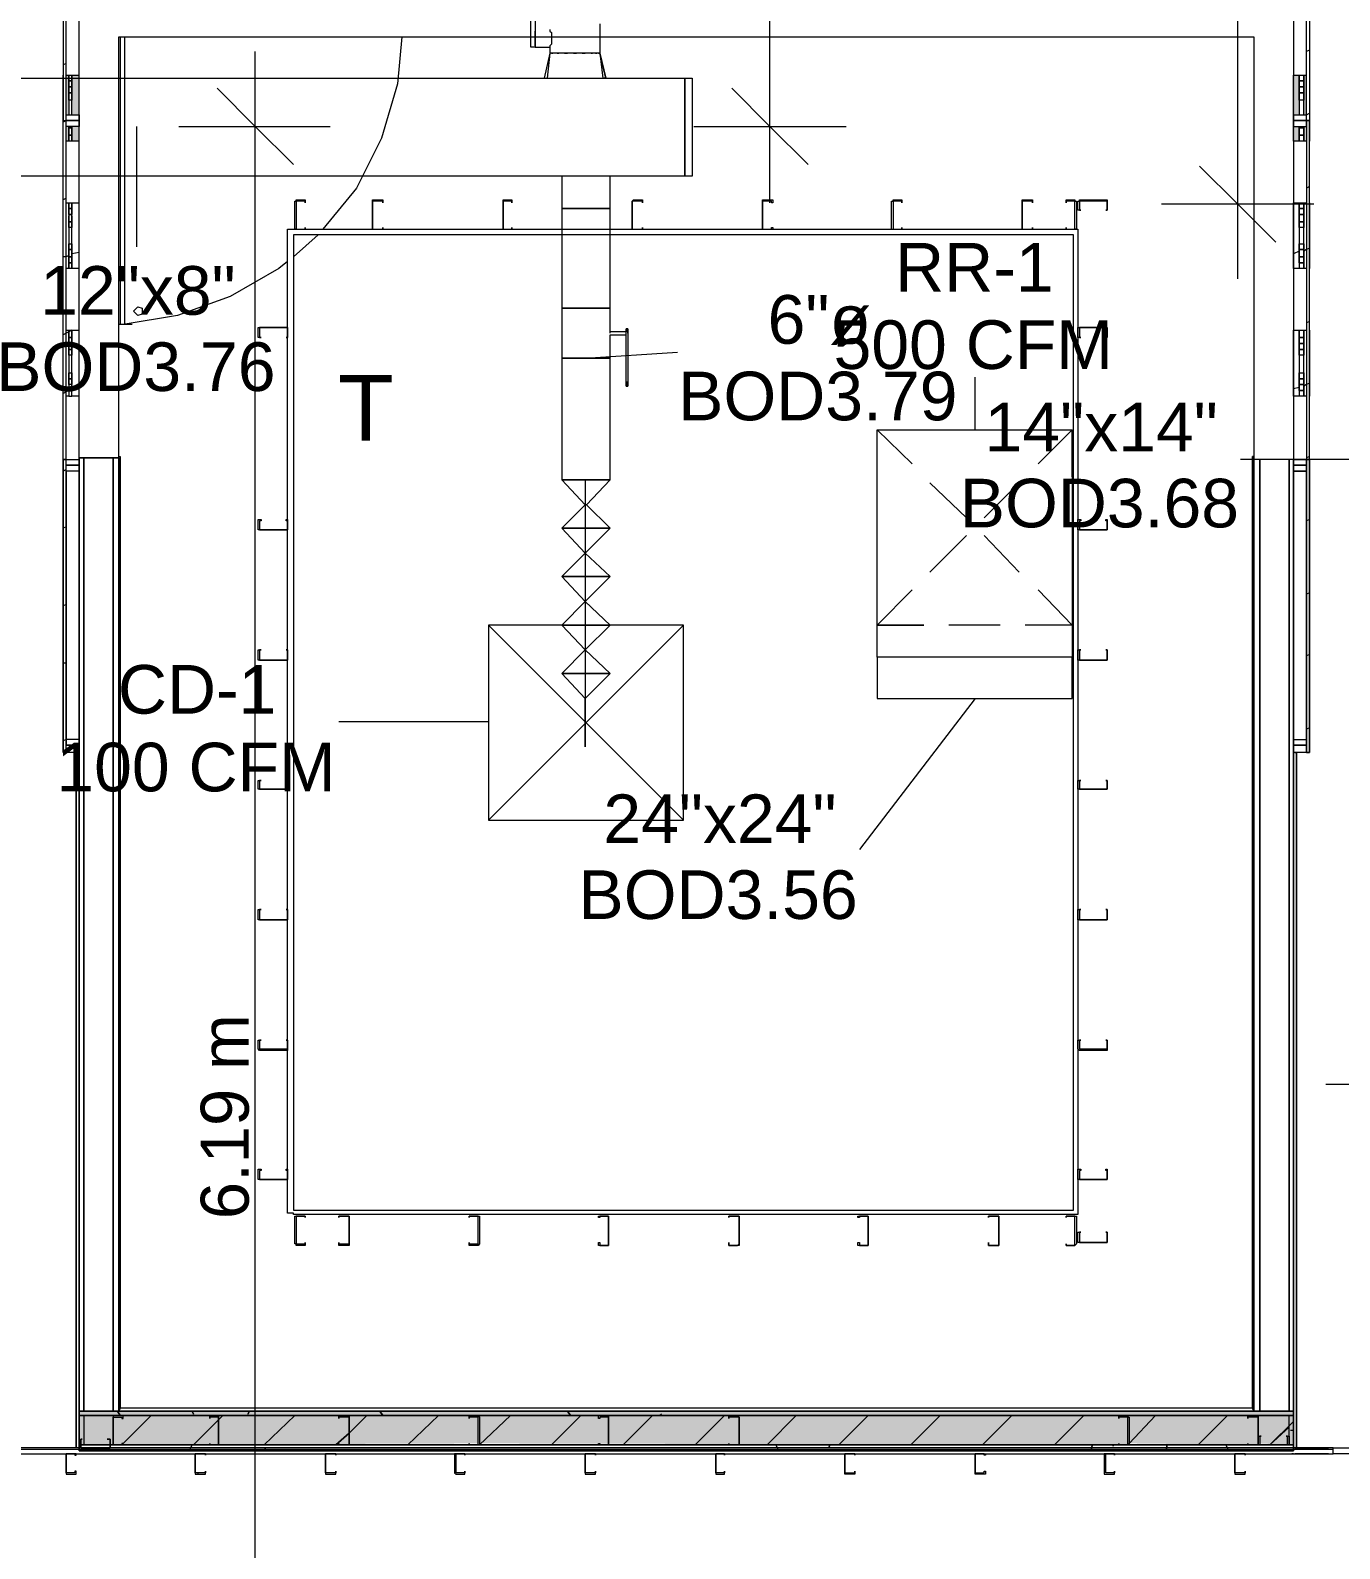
# Model space of a CAD drawing. Header units: metres. Extents: x -2 to 237, y -8 to 52.
# Drawn here: x 48.407 to 52.498, y 34.098 to 38.841 of the extents above; entities that cross this region are included whole.
import ezdxf

# ---------------------------------------------------------------- set-up
doc = ezdxf.new("R2010")
doc.units = ezdxf.units.M
doc.layers.add('HVAC - Ductos', color=5, linetype='Continuous', lineweight=0)
doc.layers.add('PDF2_Text', color=7, linetype='Continuous', lineweight=0)
doc.layers.add('PDF2_Geometry', color=7, linetype='Continuous', lineweight=0, true_color=0xaaaaaa)
doc.layers.add('PDF2_Solid Fills', color=7, linetype='Continuous', lineweight=0, true_color=0xffffff)
doc.styles.add('PDF Helvetica', font='')
doc.styles.get('PDF Helvetica').set_extended_font_data('Helvetica')

msp = doc.modelspace()

# ---------------------------------------------------------------- hatches: boundary and pattern name
at = {"layer": 'PDF2_Solid Fills', "lineweight": 0, "transparency": 33554559}
h = msp.add_hatch(color=256, dxfattribs=at)
h.paths.add_polyline_path([(48.5282, 38.5778), (48.5282, 38.7015), (48.5191, 38.7015), (48.5191, 38.5778)])
h.paths.add_polyline_path([(48.5282, 38.5412), (48.5191, 38.5412), (48.5191, 38.4954), (48.5282, 38.4954)])
h = msp.add_hatch(color=256, dxfattribs=at)
h.paths.add_polyline_path([(48.5374, 38.5778), (48.5603, 38.5778), (48.5603, 38.7015), (48.5374, 38.7015)])
h.paths.add_polyline_path([(48.5374, 38.4954), (48.5603, 38.4954), (48.5603, 38.5412), (48.5374, 38.5412)])
h = msp.add_hatch(color=256, dxfattribs=at)
h.paths.add_polyline_path([(52.3585, 38.5778), (52.3723, 38.5778), (52.3723, 38.7015), (52.3585, 38.7015)])
h.paths.add_polyline_path([(52.3585, 38.4954), (52.3723, 38.4954), (52.3723, 38.5412), (52.3585, 38.5412)])
h = msp.add_hatch(color=256, dxfattribs=at)
h.paths.add_polyline_path([(52.386, 38.5778), (52.3951, 38.5778), (52.3951, 38.7015), (52.386, 38.7015)])
h.paths.add_polyline_path([(52.386, 38.4954), (52.3951, 38.4954), (52.3951, 38.5412), (52.386, 38.5412)])
for points in [[(48.5741, 34.4222), (48.5741, 34.5139), (52.3402, 34.5139), (52.3402, 34.4222), (52.3539, 34.4222), (52.3539, 34.5276), (48.5603, 34.5276), (48.5603, 34.4222)], [(51.8408, 34.4268), (52.2415, 34.4222), (52.244, 34.4222), (52.244, 34.4268), (52.2486, 34.4268), (52.3351, 34.4222), (52.3356, 34.4222), (52.3356, 34.4268), (52.3402, 34.4268), (52.3539, 34.4222), (52.3539, 34.4222), (52.3539, 34.5139), (48.5603, 34.5139), (48.5603, 34.4222), (48.568, 34.4222), (49.8065, 34.4268), (49.8111, 34.4268), (51.8237, 34.4222), (51.8362, 34.4222), (51.8362, 34.4268)], [(51.8362, 34.4222), (51.8362, 34.4268), (51.8408, 34.4268), (52.2415, 34.4222), (52.244, 34.4222), (52.244, 34.4268), (52.2486, 34.4268), (52.3351, 34.4222), (52.3356, 34.4222), (52.3356, 34.4268), (52.3402, 34.5139), (48.5741, 34.5139), (48.5741, 34.4222), (48.5817, 34.4222), (49.8065, 34.4268), (49.8111, 34.4268), (51.8237, 34.4222)]]:
    msp.add_hatch(color=256, dxfattribs=at).paths.add_polyline_path(points)

# ---------------------------------------------------------------- linework, layer by layer
at = {"layer": 'HVAC - Ductos', "lineweight": 0}
for points in [[(50.7183, 38.3029), (50.7183, 41.7896)], [(52.1798, 38.0646), (52.1798, 41.7896)], [(50.1868, 38.8619), (50.1868, 38.7703), (50.1822, 38.7703), (50.1776, 38.7703), (50.1731, 38.7703), (50.1639, 38.7703), (50.1456, 38.7703), (50.1272, 38.7703), (50.1089, 38.7703), (50.0906, 38.7703), (50.0722, 38.7703), (50.0539, 38.7703), (50.0448, 38.7703), (50.0402, 38.7703), (50.0356, 38.7703), (50.031, 38.7703), (50.0127, 38.6924), (50.0173, 38.6924)], [(49.9852, 38.7931), (49.9852, 38.7977), (49.9852, 38.8023), (49.9852, 38.8115), (49.9852, 38.8161), (49.9852, 38.8206), (49.9852, 38.8298), (49.9852, 38.8344), (49.9852, 38.839)], [(50.031, 38.8435), (50.031, 38.839), (50.0356, 38.8344), (50.0356, 38.8298), (50.0356, 38.8206), (50.0356, 38.8115), (50.0356, 38.8023), (50.0356, 38.7977), (50.031, 38.7931), (50.031, 38.7886)], [(49.1101, 32.1131), (49.1101, 38.7749)], [(49.9852, 38.7886), (50.031, 38.7886), (50.031, 38.7703), (50.0218, 38.6924)], [(50.031, 38.7703), (50.0127, 38.6924), (50.0173, 38.6924), (50.0264, 38.6924), (50.0356, 38.6924), (50.0539, 38.6924), (50.0585, 38.6924)], [(50.0356, 38.7703), (50.0402, 38.7703)], [(50.0539, 38.7703), (50.0585, 38.7703)], [(50.0814, 38.7703), (50.0768, 38.7703), (50.0814, 38.7703), (50.086, 38.7703)], [(50.1043, 38.7703), (50.1089, 38.7703), (50.1135, 38.7703)], [(50.1318, 38.7703), (50.1364, 38.7703), (50.141, 38.7703), (50.1364, 38.7703)], [(50.1593, 38.7703), (50.1639, 38.7703)], [(50.1731, 38.7703), (50.1776, 38.7703)], [(50.1822, 38.7703), (50.1868, 38.7703), (50.1959, 38.6924)], [(50.2051, 38.6924), (50.1868, 38.7703), (50.2051, 38.6924)], [(48.991, 38.6603), (49.1101, 38.5412), (49.2292, 38.422)], [(50.0631, 38.6924), (50.0676, 38.6924), (50.0768, 38.6924), (50.086, 38.6924)], [(50.0906, 38.6924), (50.0906, 38.6924)], [(50.0952, 38.6924), (50.1181, 38.6924), (50.1227, 38.6924)], [(50.1272, 38.6924), (50.141, 38.6924), (50.1501, 38.6924), (50.1547, 38.6924), (50.1639, 38.6924), (50.1776, 38.6924)], [(50.1272, 38.6924), (50.1272, 38.6924)], [(50.1822, 38.6924), (50.1914, 38.6924), (50.1959, 38.6924), (50.2005, 38.6924), (50.2051, 38.6924), (50.2005, 38.6924), (50.2051, 38.6924), (50.2005, 38.6924)], [(50.5992, 38.6603), (50.7183, 38.5412), (50.8374, 38.422)], [(48.739, 38.5412), (48.739, 38.1654)], [(48.8718, 38.5412), (49.1101, 38.5412), (49.3438, 38.5412)], [(50.48, 38.5412), (50.7183, 38.5412), (50.9565, 38.5412)], [(52.0607, 38.4175), (52.1798, 38.2983), (52.299, 38.1792)], [(52.4181, 38.2983), (52.1798, 38.2983), (51.9416, 38.2983)], [(50.2693, 37.8951), (50.2693, 37.8997), (50.2189, 37.8997), (50.2189, 37.973), (50.2143, 37.973), (50.2097, 37.973), (50.1959, 37.973), (50.1822, 37.973), (50.1639, 37.973), (50.141, 37.973), (50.1227, 37.973), (50.1043, 37.973), (50.0906, 37.973), (50.0768, 37.973), (50.0676, 37.973), (50.0676, 37.8173), (50.0768, 37.8173), (50.0906, 37.8173), (50.1043, 37.8173), (50.1227, 37.8173), (50.141, 37.8173), (50.1639, 37.8173), (50.1822, 37.8173), (50.1959, 37.8173), (50.2097, 37.8173), (50.2143, 37.8173), (50.2189, 37.8173), (50.2189, 37.8905), (50.2693, 37.8905)], [(50.2189, 37.8997), (50.2189, 37.8997)], [(50.2189, 37.8951), (50.2189, 37.8997)], [(50.2693, 37.9089), (50.2693, 37.9089)], [(50.2739, 37.9089), (50.2693, 37.9089)], [(50.2693, 37.7439), (50.2693, 37.7393), (50.2693, 37.7348), (50.2693, 37.7302), (50.2693, 37.7348), (50.2693, 37.7393), (50.2693, 37.7439), (50.2693, 37.8951), (50.2693, 37.8997), (50.2693, 37.9043), (50.2693, 37.9089), (50.2693, 37.9043), (50.2693, 37.8997)], [(50.2739, 37.9089), (50.2739, 37.9089)], [(50.2739, 37.8951), (50.2739, 37.8997), (50.2739, 37.9043), (50.2739, 37.9089), (50.2739, 37.9043), (50.2739, 37.8997), (50.2739, 37.8951), (50.2739, 37.7439), (50.2739, 37.7393), (50.2739, 37.7348), (50.2739, 37.7302), (50.2739, 37.7348), (50.2739, 37.7393), (50.2739, 37.7439)], [(50.2189, 37.8905), (50.2189, 37.8905)], [(50.2189, 37.8905), (50.2189, 37.8905)], [(50.2189, 37.8905), (50.2189, 37.8905)], [(50.2189, 37.8905), (50.2189, 37.8905)], [(50.1456, 37.3591), (50.2189, 37.2858), (50.0676, 37.2858), (50.141, 37.3591), (50.0676, 37.437), (50.2189, 37.437), (50.2189, 37.8173), (50.2143, 37.8173), (50.2097, 37.8173), (50.1959, 37.8173), (50.1822, 37.8173), (50.1639, 37.8173), (50.141, 37.8173), (50.1227, 37.8173), (50.1043, 37.8173), (50.0906, 37.8173), (50.0768, 37.8173), (50.0676, 37.8173), (50.0676, 37.437), (50.2189, 37.437), (50.1456, 37.3591), (50.141, 37.3591)], [(50.141, 37.8173), (50.4296, 37.8356)], [(51.3597, 37.5928), (51.3597, 37.7577)], [(50.2693, 37.7302), (50.2693, 37.7302)], [(50.2693, 37.7302), (50.2739, 37.7302)], [(50.2739, 37.7302), (50.2739, 37.7302)], [(51.1627, 37.4874), (51.0528, 37.5928)], [(51.0528, 36.9834), (51.0528, 37.5928), (51.6621, 37.5928), (51.6621, 36.8826), (51.0528, 36.8826), (51.0528, 36.7543), (51.6621, 36.7543), (51.6621, 36.8826), (51.0528, 36.8826), (51.0528, 37.5928), (51.6621, 37.5928), (51.6621, 36.9834)], [(52.693, 37.5011), (52.189, 37.5011)], [(50.0676, 37.437), (50.0676, 37.437)], [(50.141, 37.437), (50.141, 37.327), (50.141, 37.2125), (50.141, 37.0979), (50.141, 36.988), (50.141, 36.8872), (50.141, 36.8047), (50.141, 36.736), (50.141, 36.6947), (50.141, 36.681)], [(50.2189, 37.437), (50.2189, 37.437)], [(51.3322, 37.3179), (51.2177, 37.4278)], [(51.4972, 37.1483), (51.3872, 37.2629)], [(51.5567, 37.0933), (51.6621, 36.9834), (51.5155, 36.9834)], [(50.448, 36.374), (49.8386, 36.9834)], [(49.8386, 36.374), (50.448, 36.9834)], [(51.1994, 36.9834), (51.0528, 36.9834)], [(51.4376, 36.9834), (51.2772, 36.9834)], [(50.141, 36.7543), (50.141, 36.7543)], [(51.3597, 36.7543), (50.9978, 36.2824)], [(49.8386, 36.681), (49.3712, 36.681)], [(52.4547, 35.5493), (55.8635, 35.5493)]]:
    msp.add_lwpolyline(points, dxfattribs=at)
for points in [[(49.9714, 38.9673), (49.9852, 38.9673), (49.9852, 38.7886), (49.9714, 38.7886)], [(50.4525, 38.3854), (48.0151, 38.3854), (48.0151, 38.6924), (50.4525, 38.6924)], [(50.4525, 38.3854), (50.4525, 38.6924), (50.4754, 38.6924), (50.4754, 38.3854)], [(50.0676, 38.2846), (50.0768, 38.2846), (50.0906, 38.2846), (50.1043, 38.2846), (50.1227, 38.2846), (50.141, 38.2846), (50.1639, 38.2846), (50.1822, 38.2846), (50.1959, 38.2846), (50.2097, 38.2846), (50.2143, 38.2846), (50.2189, 38.2846), (50.2189, 38.3854), (50.2143, 38.3854), (50.2097, 38.3854), (50.1959, 38.3854), (50.1822, 38.3854), (50.1639, 38.3854), (50.141, 38.3854), (50.1227, 38.3854), (50.1043, 38.3854), (50.0906, 38.3854), (50.0768, 38.3854), (50.0676, 38.3854)], [(50.2189, 38.2846), (50.2143, 38.2846), (50.2097, 38.2846), (50.1959, 38.2846), (50.1822, 38.2846), (50.1639, 38.2846), (50.141, 38.2846), (50.1227, 38.2846), (50.1043, 38.2846), (50.0906, 38.2846), (50.0768, 38.2846), (50.0676, 38.2846), (50.0676, 37.973), (50.0768, 37.973), (50.0906, 37.973), (50.1043, 37.973), (50.1227, 37.973), (50.141, 37.973), (50.1639, 37.973), (50.1822, 37.973), (50.1959, 37.973), (50.2097, 37.973), (50.2143, 37.973), (50.2189, 37.973)], [(50.2189, 37.437), (50.2143, 37.437), (50.1959, 37.437), (50.1731, 37.437), (50.141, 37.437), (50.1135, 37.437), (50.0906, 37.437), (50.0722, 37.437), (50.0676, 37.437), (50.0722, 37.437), (50.0906, 37.437), (50.1135, 37.437), (50.141, 37.437), (50.1731, 37.437), (50.1959, 37.437), (50.2143, 37.437)], [(50.0676, 37.437), (50.0722, 37.437), (50.0906, 37.437), (50.1135, 37.437), (50.141, 37.437), (50.1731, 37.437), (50.1959, 37.437), (50.2143, 37.437), (50.2189, 37.437), (50.2143, 37.437), (50.1959, 37.437), (50.1731, 37.437), (50.141, 37.437), (50.1135, 37.437), (50.0906, 37.437), (50.0722, 37.437)], [(50.2189, 37.437), (50.2143, 37.437), (50.2097, 37.437), (50.1959, 37.437), (50.1822, 37.437), (50.1639, 37.437), (50.141, 37.437), (50.1227, 37.437), (50.1043, 37.437), (50.0906, 37.437), (50.0768, 37.437), (50.0676, 37.437), (50.0768, 37.437), (50.0906, 37.437), (50.1043, 37.437), (50.1227, 37.437), (50.141, 37.437), (50.1639, 37.437), (50.1822, 37.437), (50.1959, 37.437), (50.2097, 37.437), (50.2143, 37.437)], [(50.0676, 37.2858), (50.2189, 37.2858), (50.141, 37.2079), (50.2189, 37.1346), (50.0676, 37.1346), (50.141, 37.2079)], [(50.0676, 37.1346), (50.2189, 37.1346), (50.141, 37.0567), (50.2189, 36.9834), (50.0676, 36.9834), (50.141, 37.0567)], [(50.448, 36.9834), (49.8386, 36.9834), (49.8386, 36.374), (50.448, 36.374)], [(50.0676, 36.9834), (50.2189, 36.9834), (50.141, 36.9055), (50.2189, 36.8322), (50.0676, 36.8322), (50.141, 36.9055)], [(50.0676, 36.8322), (50.2189, 36.8322), (50.141, 36.7543), (50.141, 36.6031), (50.141, 36.7543)]]:
    msp.add_lwpolyline(points, close=True, dxfattribs=at)
at = {"layer": 'PDF2_Geometry', "lineweight": 0}
for points in [[(52.3539, 42.7884), (52.3539, 37.5011), (52.3402, 37.5011), (52.3402, 34.5276), (52.3402, 37.5011), (52.2486, 37.5011), (52.2486, 34.5276), (52.2486, 37.5011), (52.2302, 37.5011), (52.2302, 34.5276), (52.2256, 34.5368), (48.6885, 34.5368), (48.6885, 37.5011), (48.684, 37.5011), (48.684, 34.5276), (48.684, 37.5057), (48.5603, 37.5057), (48.5603, 42.7884)], [(48.5191, 36.5848), (48.5099, 36.5848), (48.5099, 37.5011), (48.5099, 38.5595), (48.5191, 38.5595), (48.5191, 39.6179), (48.5099, 39.6179), (48.5099, 38.5595), (48.5191, 38.5595)], [(52.3952, 38.5595), (52.3952, 39.6179), (52.4043, 39.6179)], [(52.4043, 39.6179), (52.4043, 38.5595)], [(52.3539, 34.4131), (52.3539, 37.5011), (52.3539, 34.5276), (52.3539, 37.5011), (52.3539, 34.5276), (52.2302, 34.5276), (52.2256, 34.5368), (48.6885, 34.5368), (48.684, 34.5276), (48.684, 37.5011), (48.6885, 37.5011), (48.6885, 34.5368), (48.684, 34.5276), (48.5603, 34.5276), (48.5603, 37.5057), (48.684, 37.5057), (48.684, 38.8206), (52.2302, 38.8206), (52.2302, 37.5011), (52.2302, 34.5276), (52.2302, 37.5011), (52.2302, 34.5276)], [(48.6885, 38.8206), (48.6885, 37.9226)], [(48.7023, 37.9226), (48.7023, 38.8206)], [(49.5683, 38.8206), (49.5545, 38.674), (49.5041, 38.5046), (49.4262, 38.3487), (49.3208, 38.2205)], [(52.4043, 38.7795), (52.3952, 38.7749)], [(48.5191, 38.7382), (48.5099, 38.7336)], [(48.5099, 38.4954), (48.5099, 38.7015)], [(48.5191, 38.7015), (48.5282, 38.7015), (48.5282, 38.5778)], [(48.5374, 38.5778), (48.5374, 38.7015), (48.5603, 38.7015)], [(52.3539, 38.5412), (52.3539, 38.5595), (52.3539, 38.5778), (52.3539, 38.7015), (52.3723, 38.7015), (52.3723, 38.5778)], [(52.386, 38.5778), (52.386, 38.7015), (52.3952, 38.7015)], [(52.4043, 38.7015), (52.4043, 38.4954)], [(52.3952, 38.4954), (52.386, 38.4954), (52.386, 38.5412), (52.386, 38.5366), (52.3723, 38.5366), (52.3723, 38.5412), (52.3723, 38.4954), (52.3539, 38.4954), (52.3539, 38.5412), (52.3952, 38.5412), (52.3952, 38.5595), (52.3952, 38.5778), (52.4043, 38.5824)], [(52.3539, 38.5778), (52.3952, 38.5778)], [(48.5099, 37.5011), (48.5191, 37.5011), (48.5191, 38.5595), (48.5603, 38.5595), (48.5603, 38.5412), (48.5191, 38.5412), (48.5191, 38.5595), (48.5099, 38.5549)], [(48.5603, 38.4954), (48.5374, 38.4954), (48.5374, 38.5412), (48.5374, 38.5366), (48.5282, 38.5366), (48.5282, 38.5412), (48.5282, 38.4954), (48.5191, 38.4954)], [(52.3952, 36.5848), (52.4043, 36.5848), (52.4043, 37.5011), (52.4043, 36.5848), (52.3952, 36.5848), (52.3952, 37.5011), (52.4043, 37.5011), (52.4043, 38.5595), (52.3952, 38.5595), (52.3952, 37.5011), (52.4043, 37.5011)], [(52.3952, 38.5595), (52.4043, 38.5595)], [(52.4043, 38.3533), (52.3952, 38.3487)], [(48.5191, 38.3167), (48.5099, 38.3121)], [(48.5099, 38.0968), (48.5099, 38.3029)], [(48.5191, 38.3029), (48.5282, 38.3029), (48.5282, 38.0968), (48.5191, 38.0968)], [(48.5603, 38.0968), (48.5374, 38.0968), (48.5374, 38.3029), (48.5603, 38.3029)], [(49.2383, 38.3075), (49.2383, 38.3075)], [(49.2659, 38.3029), (49.2659, 38.3029)], [(49.4766, 38.3075), (49.4766, 38.3075)], [(49.5087, 38.3029), (49.5087, 38.3029)], [(49.8844, 38.3075), (49.8844, 38.3075)], [(49.9119, 38.3029), (49.9119, 38.3029)], [(50.2876, 38.2205), (50.2876, 38.3075), (50.2922, 38.3121), (50.3197, 38.3121), (50.3197, 38.3029), (50.3197, 38.3075), (50.2922, 38.3075), (50.2876, 38.3075), (50.2876, 38.2205), (50.2922, 38.2205)], [(50.3197, 38.3029), (50.3197, 38.3029)], [(50.6954, 38.3075), (50.6954, 38.3075)], [(51.0986, 38.2205), (51.0986, 38.3075), (51.1032, 38.3075), (51.1032, 38.3121), (51.1306, 38.3121), (51.1306, 38.3029), (51.1306, 38.3075), (51.1032, 38.3075), (51.1032, 38.2205)], [(51.1032, 38.3075), (51.1032, 38.3075)], [(51.1306, 38.3029), (51.1306, 38.3029)], [(51.5063, 38.3075), (51.5063, 38.3075)], [(51.5384, 38.3029), (51.5384, 38.3029)], [(51.6438, 38.3029), (51.6438, 38.3029)], [(51.6712, 38.3075), (51.6712, 38.3075)], [(51.685, 38.3075), (51.685, 38.3075)], [(51.6896, 38.28), (51.6896, 38.28)], [(51.7675, 38.28), (51.7675, 38.28)], [(51.7721, 38.3075), (51.7721, 38.3075)], [(52.3952, 38.0968), (52.386, 38.0968), (52.386, 38.3029), (52.3952, 38.3029)], [(52.4043, 38.3029), (52.4043, 38.0968)], [(48.5282, 38.2663), (48.5374, 38.2663)], [(48.5374, 38.2617), (48.5374, 38.2433), (48.5282, 38.2433), (48.5282, 38.2617)], [(49.3071, 38.2021), (49.2292, 38.1334)], [(49.2383, 38.2205), (49.2383, 38.2205)], [(49.2659, 38.2251), (49.2659, 38.2251)], [(49.4766, 38.2205), (49.4766, 38.2205)], [(49.4766, 38.2205), (49.4766, 38.2205)], [(49.5087, 38.2251), (49.5087, 38.2251)], [(49.8844, 38.2205), (49.8844, 38.2205)], [(49.8844, 38.2205), (49.8844, 38.2205)], [(49.9119, 38.2251), (49.9119, 38.2251)], [(50.2876, 38.2205), (50.2876, 38.2205)], [(50.3197, 38.2251), (50.3197, 38.2251)], [(50.6954, 38.2205), (50.6954, 38.2205)], [(50.6954, 38.2205), (50.6954, 38.2205)], [(50.7229, 38.2205), (50.7229, 38.2251), (50.7274, 38.2251), (50.7274, 38.2205)], [(51.0986, 38.2205), (51.0986, 38.2205)], [(51.1032, 38.2205), (51.1032, 38.2205)], [(51.1306, 38.2251), (51.1306, 38.2251)], [(51.5063, 38.2205), (51.5063, 38.2205)], [(51.5063, 38.2205), (51.5063, 38.2205)], [(51.5384, 38.2251), (51.5384, 38.2251)], [(51.6438, 38.2251), (51.6438, 38.2251)], [(51.6712, 38.2205), (51.6712, 38.2205)], [(48.5282, 38.138), (48.5191, 38.1334), (48.5099, 38.1334)], [(48.5603, 38.1471), (48.5374, 38.1426)], [(52.3723, 38.1517), (52.3539, 38.1426)], [(52.4043, 38.1609), (52.3952, 38.1563), (52.386, 38.1517)], [(49.2109, 38.1196), (49.1834, 38.0968), (49.0322, 38.0097), (48.8672, 37.9502), (48.6977, 37.9226)], [(52.3723, 38.115), (52.386, 38.115), (52.386, 38.0968)], [(52.3723, 38.115), (52.3723, 38.0968)], [(52.386, 38.0968), (52.3723, 38.0968)], [(48.5374, 37.9043), (48.5282, 37.8997), (48.5191, 37.8951), (48.5099, 37.8905)], [(48.5099, 37.6981), (48.5099, 37.9043)], [(48.5191, 37.9043), (48.5282, 37.9043), (48.5282, 37.6981), (48.5191, 37.6981)], [(48.5603, 37.6981), (48.5374, 37.6981), (48.5374, 37.9043), (48.5603, 37.9043)], [(48.7252, 37.9226), (48.684, 37.9226)], [(52.3952, 37.6981), (52.386, 37.6981), (52.386, 37.9043), (52.3952, 37.9043)], [(52.4043, 37.9318), (52.3952, 37.9272)], [(52.4043, 37.9043), (52.4043, 37.6981)], [(49.1285, 37.8814), (49.1285, 37.8814)], [(49.2063, 37.8814), (49.2063, 37.8814)], [(51.6896, 37.8814), (51.6896, 37.8814)], [(51.7675, 37.8814), (51.7675, 37.8814)], [(48.5328, 37.7165), (48.5282, 37.7165), (48.5191, 37.7119), (48.5099, 37.7073)], [(48.5603, 37.7256), (48.5374, 37.7165), (48.5374, 37.7348), (48.5282, 37.7348), (48.5282, 37.7165), (48.5374, 37.7165), (48.5282, 37.7165), (48.5282, 37.6981), (48.5374, 37.6981), (48.5374, 37.7165)], [(52.3723, 37.7256), (52.3539, 37.721)], [(52.3723, 37.7165), (52.386, 37.7165), (52.386, 37.6981)], [(52.3723, 37.7165), (52.3723, 37.6981)], [(52.4043, 37.7393), (52.3952, 37.7348), (52.386, 37.7302)], [(52.386, 37.6981), (52.3723, 37.6981)], [(48.684, 34.5276), (48.684, 37.5057), (48.6657, 37.5057), (48.5741, 37.5057), (48.5741, 34.5276), (48.5741, 37.5057), (48.5603, 37.5057), (48.5603, 34.4131)], [(48.684, 37.5103), (48.6885, 37.5103), (48.6885, 37.5011), (48.684, 37.5011)], [(48.684, 37.5057), (48.684, 37.5057)], [(48.684, 34.5276), (48.684, 37.5057), (48.684, 34.5276)], [(52.2302, 37.5011), (52.2302, 37.5011)], [(52.2302, 37.5011), (52.2302, 34.5276), (52.2302, 37.5011)], [(52.2302, 37.5011), (52.2302, 37.5011)], [(52.3539, 37.5011), (52.3539, 37.5011)], [(52.3539, 37.5011), (52.3539, 37.5011)], [(52.3539, 37.4644), (52.3539, 37.4828), (52.3952, 37.4828), (52.3952, 37.4644), (52.3952, 36.6077)], [(52.4043, 37.5103), (52.3952, 37.5057)], [(48.5191, 37.469), (48.5099, 37.4644)], [(48.5603, 37.4644), (48.5191, 37.4644), (48.5191, 36.6077)], [(48.5191, 37.2903), (48.5099, 37.2858)], [(52.4043, 37.3133), (52.3952, 37.3087)], [(49.1239, 37.2812), (49.1239, 37.2812)], [(49.2109, 37.2812), (49.2109, 37.2812)], [(49.2109, 37.2812), (49.2109, 37.2812)], [(51.685, 37.2812), (51.685, 37.2812)], [(51.7721, 37.2812), (51.7721, 37.2812)], [(51.7721, 37.2812), (51.7721, 37.2812)], [(48.5191, 37.0475), (48.5099, 37.043)], [(52.4043, 37.0842), (52.3952, 37.0796)], [(49.1285, 36.9055), (49.1285, 36.9055)], [(49.2063, 36.9055), (49.2063, 36.9055)], [(51.6896, 36.9055), (51.6896, 36.9055)], [(51.7675, 36.9055), (51.7675, 36.9055)], [(48.5191, 36.8643), (48.5099, 36.8643)], [(52.4043, 36.8918), (52.3952, 36.8872)], [(48.5603, 36.626), (48.5191, 36.626), (48.5099, 36.6214)], [(48.5603, 36.6077), (48.5191, 36.6077), (48.5191, 36.626)], [(52.3539, 36.626), (52.3952, 36.626), (52.3952, 36.6077), (52.3952, 36.5848), (52.3539, 36.5848), (52.3539, 34.4131), (52.3539, 36.5848), (52.3539, 36.6077), (52.3952, 36.6077), (52.3539, 36.6077)], [(52.4043, 36.6627), (52.3952, 36.6581)], [(49.1285, 36.4977), (49.1285, 36.4977)], [(49.2063, 36.4977), (49.2063, 36.4977)], [(51.6896, 36.4977), (51.6896, 36.4977)], [(51.7675, 36.4977), (51.7675, 36.4977)], [(49.1239, 36.4702), (49.1239, 36.4702)], [(49.2109, 36.4702), (49.2109, 36.4702)], [(49.2109, 36.4702), (49.2109, 36.4702)], [(51.685, 36.4702), (51.685, 36.4702)], [(51.7721, 36.4702), (51.7721, 36.4702)], [(51.7721, 36.4702), (51.7721, 36.4702)], [(49.1239, 36.0625), (49.1239, 36.0625)], [(49.1285, 36.0945), (49.1285, 36.0945)], [(49.2063, 36.0945), (49.2063, 36.0945)], [(49.2109, 36.0625), (49.2109, 36.0625)], [(49.2109, 36.0625), (49.2109, 36.0625)], [(51.685, 36.0625), (51.685, 36.0625)], [(51.6896, 36.0945), (51.6896, 36.0945)], [(51.7675, 36.0945), (51.7675, 36.0945)], [(51.7721, 36.0625), (51.7721, 36.0625)], [(51.7721, 36.0625), (51.7721, 36.0625)], [(49.1285, 35.6868), (49.1285, 35.6868)], [(49.2063, 35.6868), (49.2063, 35.6868)], [(51.6896, 35.6868), (51.6896, 35.6868)], [(51.7675, 35.6868), (51.7675, 35.6868)], [(49.1239, 35.6593), (49.1239, 35.6593)], [(49.2109, 35.6593), (49.2109, 35.6593)], [(51.685, 35.6593), (51.685, 35.6593)], [(51.7721, 35.6593), (51.7721, 35.6593)], [(49.1239, 35.2515), (49.1239, 35.2515)], [(49.2109, 35.2515), (49.2109, 35.2515)], [(49.2109, 35.2515), (49.2109, 35.2515)], [(51.685, 35.2515), (51.685, 35.2515)], [(51.7721, 35.2515), (51.7721, 35.2515)], [(51.7721, 35.2515), (51.7721, 35.2515)], [(49.2383, 35.137), (49.2383, 35.137)], [(49.2659, 35.1324), (49.2659, 35.1324)], [(49.3712, 35.1324), (49.3712, 35.1324)], [(49.4034, 35.137), (49.4034, 35.137)], [(49.4034, 35.137), (49.4034, 35.137)], [(49.779, 35.1324), (49.779, 35.1324)], [(49.8065, 35.137), (49.8065, 35.137)], [(50.2143, 35.137), (50.2143, 35.137)], [(50.2143, 35.137), (50.2143, 35.137)], [(50.59, 35.1324), (50.59, 35.1324)], [(51.0252, 35.137), (51.0252, 35.137)], [(51.0252, 35.137), (51.0252, 35.137)], [(51.4009, 35.1324), (51.4009, 35.1324)], [(51.433, 35.137), (51.433, 35.137)], [(51.433, 35.137), (51.433, 35.137)], [(51.6438, 35.1324), (51.6438, 35.1324)], [(51.6712, 35.137), (51.6712, 35.137)], [(49.2659, 35.0545), (49.2659, 35.0545)], [(49.3712, 35.0545), (49.3712, 35.0545)], [(49.779, 35.0545), (49.779, 35.0545)], [(50.59, 35.0545), (50.59, 35.0545)], [(51.4009, 35.0545), (51.4009, 35.0545)], [(51.685, 35.0545), (51.685, 35.0545)], [(51.6896, 35.0866), (51.6896, 35.0866)], [(51.7675, 35.0866), (51.7675, 35.0866)], [(51.7721, 35.0545), (51.7721, 35.0545)], [(51.7721, 35.0545), (51.7721, 35.0545)], [(49.2383, 35.0499), (49.2383, 35.0499)], [(49.4034, 35.0499), (49.4034, 35.0499)], [(49.8065, 35.0499), (49.8065, 35.0499)], [(51.6438, 35.0499), (51.6438, 35.0499)], [(52.3539, 34.4222), (52.3539, 34.5139), (52.3539, 34.5276), (48.5603, 34.5276), (48.5603, 34.5139), (48.5603, 34.4222)], [(52.3539, 34.5276), (48.5603, 34.5276), (52.3539, 34.5276)], [(52.3539, 34.5139), (52.3539, 34.4039), (48.5603, 34.4039), (48.5603, 34.5139)], [(48.968, 34.5047), (48.968, 34.5047)], [(48.9956, 34.5093), (48.9956, 34.5093)], [(49.3712, 34.5047), (49.3712, 34.5047)], [(49.4034, 34.5093), (49.4034, 34.5093)], [(49.779, 34.5047), (49.779, 34.5047)], [(49.8065, 34.5093), (49.8065, 34.5093)], [(50.2143, 34.5093), (50.2143, 34.5093)], [(50.4984, 34.5276), (50.4984, 34.5276)], [(50.4984, 34.5276), (50.4984, 34.5276)], [(50.59, 34.5047), (50.59, 34.5047)], [(51.1948, 34.5139), (51.1948, 34.5139)], [(51.1948, 34.5139), (51.1948, 34.5139)], [(51.8087, 34.5047), (51.8087, 34.5047)], [(51.8362, 34.5093), (51.8362, 34.5093)], [(52.2119, 34.5047), (52.2119, 34.5047)], [(52.244, 34.5093), (52.244, 34.5093)], [(52.2532, 34.4497), (52.2532, 34.4497)], [(52.331, 34.4497), (52.331, 34.4497)], [(52.3448, 34.4681), (52.3539, 34.4681)], [(48.5649, 34.4131), (48.1709, 34.4131), (48.1709, 34.3947), (48.5191, 34.3947)], [(48.1709, 34.4085), (52.4777, 34.4085)], [(48.5465, 34.3947), (48.9268, 34.3947)], [(48.5603, 34.4039), (52.3539, 34.4039), (48.5603, 34.4039)], [(52.2028, 34.3947), (52.4777, 34.3947), (52.4777, 34.4131), (48.6519, 34.4131)], [(48.9543, 34.3947), (49.33, 34.3947)], [(48.968, 34.4268), (48.968, 34.4268)], [(48.9956, 34.4222), (48.9956, 34.4222)], [(48.9956, 34.4222), (48.9956, 34.4222)], [(49.3621, 34.3947), (49.7378, 34.3947)], [(49.3712, 34.4268), (49.3712, 34.4268)], [(49.4034, 34.4222), (49.4034, 34.4222)], [(49.4034, 34.4222), (49.4034, 34.4222)], [(49.7653, 34.3947), (50.141, 34.3947)], [(49.779, 34.4268), (49.779, 34.4268)], [(49.8065, 34.4222), (49.8065, 34.4222)], [(50.1731, 34.3947), (50.5488, 34.3947)], [(50.2143, 34.4222), (50.2143, 34.4222)], [(50.2143, 34.4222), (50.2143, 34.4222)], [(50.5762, 34.3947), (51.7675, 34.3947)], [(50.59, 34.4268), (50.59, 34.4268)], [(50.9519, 34.3947), (50.9519, 34.3947)], [(50.984, 34.3947), (50.984, 34.3901), (50.984, 34.3947), (50.9565, 34.3947), (50.9519, 34.3947)], [(50.984, 34.3901), (50.984, 34.3901)], [(51.3597, 34.3947), (51.3597, 34.3947)], [(51.3597, 34.3947), (51.3597, 34.3947)], [(51.3918, 34.3947), (51.3918, 34.3901), (51.3872, 34.3901), (51.3872, 34.3947), (51.3597, 34.3947)], [(51.795, 34.3947), (52.1707, 34.3947)], [(51.8087, 34.4268), (51.8087, 34.4268)], [(51.8362, 34.4222), (51.8362, 34.4222)], [(52.2119, 34.4268), (52.2119, 34.4268)], [(52.244, 34.4222), (52.244, 34.4222)], [(52.244, 34.4222), (52.244, 34.4222)], [(52.2486, 34.4222), (52.2486, 34.4222)], [(52.3356, 34.4222), (52.3356, 34.4222)], [(52.3539, 34.4039), (52.3539, 34.4039)], [(50.984, 34.3397), (50.984, 34.3397)], [(51.3597, 34.3352), (51.3597, 34.3352)]]:
    msp.add_lwpolyline(points, dxfattribs=at)
for points in [[(48.5282, 38.6832), (48.5282, 38.7015), (48.5374, 38.7015), (48.5374, 38.6832)], [(48.5374, 38.6648), (48.5282, 38.6648), (48.5282, 38.6832), (48.5374, 38.6832)], [(48.5374, 38.6466), (48.5282, 38.6466), (48.5282, 38.6648), (48.5374, 38.6648)], [(52.386, 38.7015), (52.386, 38.6832), (52.3723, 38.6832), (52.3723, 38.7015)], [(52.386, 38.6832), (52.386, 38.6648), (52.3723, 38.6648), (52.3723, 38.6832)], [(52.386, 38.6648), (52.386, 38.6466), (52.3723, 38.6466), (52.3723, 38.6648)], [(48.5374, 38.6236), (48.5282, 38.6236), (48.5282, 38.6466), (48.5374, 38.6466)], [(52.386, 38.6466), (52.386, 38.6236), (52.3723, 38.6236), (52.3723, 38.6466)], [(48.5603, 38.5595), (48.5191, 38.5595), (48.5191, 38.5778), (48.5603, 38.5778)], [(48.5282, 38.5137), (48.5282, 38.5366), (48.5374, 38.5366), (48.5374, 38.5137)], [(52.3952, 38.5595), (52.3539, 38.5595)], [(52.3723, 38.5366), (52.386, 38.5366), (52.386, 38.5137), (52.3723, 38.5137)], [(48.5374, 38.5137), (48.5374, 38.4954), (48.5282, 38.4954), (48.5282, 38.5137)], [(52.3723, 38.4954), (52.3723, 38.5137), (52.386, 38.5137), (52.386, 38.4954)], [(48.5282, 38.2846), (48.5282, 38.3029), (48.5374, 38.3029), (48.5374, 38.2846)], [(48.5374, 38.2663), (48.5282, 38.2663), (48.5282, 38.2846), (48.5374, 38.2846)], [(49.2338, 38.2205), (49.2338, 38.3075), (49.2383, 38.3075), (49.2383, 38.3121), (49.2659, 38.3121), (49.2659, 38.3029), (49.2659, 38.3075), (49.2383, 38.3075), (49.2383, 38.2205)], [(49.4766, 38.3075), (49.4766, 38.3121), (49.5087, 38.3121), (49.5087, 38.3029), (49.5087, 38.3075), (49.4766, 38.3075), (49.4766, 38.2205)], [(49.8844, 38.3075), (49.8844, 38.3121), (49.9119, 38.3121), (49.9119, 38.3029), (49.9119, 38.3075), (49.8844, 38.3075), (49.8844, 38.2205)], [(50.6954, 38.3075), (50.6954, 38.3121), (50.7274, 38.3121), (50.7274, 38.3029), (50.7229, 38.3029), (50.7229, 38.3075), (50.6954, 38.3075), (50.6954, 38.2205)], [(51.5063, 38.3075), (51.5063, 38.3121), (51.5384, 38.3121), (51.5384, 38.3029), (51.5384, 38.3075), (51.5063, 38.3075), (51.5063, 38.2205)], [(51.6712, 38.3121), (51.6712, 38.3075), (51.6758, 38.3075), (51.6758, 38.2205), (51.6712, 38.2205), (51.6712, 38.3075), (51.6438, 38.3075), (51.6438, 38.3029), (51.6438, 38.3121)], [(51.7721, 38.3075), (51.685, 38.3075), (51.685, 38.28), (51.6896, 38.28), (51.6804, 38.28), (51.6804, 38.3075), (51.685, 38.3075), (51.685, 38.3121), (51.7721, 38.3121), (51.7721, 38.3075), (51.7721, 38.28)], [(51.7675, 38.28), (51.7721, 38.28)], [(52.3723, 38.0968), (52.3539, 38.0968), (52.3539, 38.3029), (52.3723, 38.3029)], [(52.386, 38.3029), (52.386, 38.2846), (52.3723, 38.2846), (52.3723, 38.3029)], [(52.386, 38.2846), (52.386, 38.2663), (52.3723, 38.2663), (52.3723, 38.2846)], [(48.5374, 38.2251), (48.5282, 38.2251), (48.5282, 38.2433), (48.5374, 38.2433)], [(52.386, 38.2663), (52.386, 38.2433), (52.3723, 38.2433), (52.3723, 38.2663)], [(52.386, 38.2433), (52.386, 38.2251), (52.3723, 38.2251), (52.3723, 38.2433)], [(49.2109, 38.2205), (49.2292, 38.2205), (51.6667, 38.2205), (51.6804, 38.2205), (51.6804, 35.1415), (51.6667, 35.1415), (49.2292, 35.1415), (49.2292, 35.1461), (49.2109, 35.1461)], [(49.2292, 38.2021), (49.2292, 35.1553), (51.6667, 35.1553), (51.6667, 38.2021)], [(49.2659, 38.2251), (49.2659, 38.2205)], [(49.5087, 38.2251), (49.5087, 38.2205)], [(49.9119, 38.2251), (49.9119, 38.2205)], [(50.3197, 38.2251), (50.3197, 38.2205)], [(51.1306, 38.2251), (51.1306, 38.2205)], [(51.5384, 38.2251), (51.5384, 38.2205)], [(51.6438, 38.2251), (51.6438, 38.2205)], [(48.5374, 38.1563), (48.5282, 38.1563), (48.5282, 38.1746), (48.5374, 38.1746)], [(48.5282, 38.1334), (48.5282, 38.1563), (48.5374, 38.1563), (48.5374, 38.1334)], [(52.386, 38.1746), (52.386, 38.1563), (52.3723, 38.1563), (52.3723, 38.1746)], [(52.3723, 38.1563), (52.386, 38.1563), (52.386, 38.1334), (52.3723, 38.1334)], [(48.5282, 38.115), (48.5282, 38.1334), (48.5374, 38.1334), (48.5374, 38.115)], [(48.5374, 38.115), (48.5374, 38.0968), (48.5282, 38.0968), (48.5282, 38.115)], [(52.3723, 38.1334), (52.386, 38.1334), (52.386, 38.115), (52.3723, 38.115)], [(48.7298, 37.9639), (48.7436, 37.9776), (48.7573, 37.973), (48.7573, 37.9548), (48.7436, 37.9502)], [(48.5282, 37.8814), (48.5282, 37.9043), (48.5374, 37.9043), (48.5374, 37.8814)], [(49.1193, 37.9089), (49.1193, 37.9135), (49.1239, 37.9135), (49.2109, 37.9135), (49.2109, 37.9089), (49.2109, 37.8814), (49.2063, 37.8814), (49.2109, 37.8814), (49.2109, 37.9089), (49.2109, 37.9135), (49.1239, 37.9135), (49.1239, 37.9089), (49.1239, 37.8814), (49.1285, 37.8814), (49.1193, 37.8814)], [(51.7721, 37.9089), (51.7721, 37.9135), (51.685, 37.9135), (51.685, 37.9089), (51.685, 37.8814), (51.6896, 37.8814), (51.6804, 37.8814), (51.6804, 37.9089), (51.6804, 37.9135), (51.685, 37.9135), (51.7721, 37.9135), (51.7721, 37.9089), (51.7721, 37.8814)], [(52.3723, 37.6981), (52.3539, 37.6981), (52.3539, 37.9043), (52.3723, 37.9043)], [(52.386, 37.9043), (52.386, 37.8814), (52.3723, 37.8814), (52.3723, 37.9043)], [(48.5374, 37.8631), (48.5282, 37.8631), (48.5282, 37.8814), (48.5374, 37.8814)], [(48.5374, 37.8447), (48.5282, 37.8447), (48.5282, 37.8631), (48.5374, 37.8631)], [(51.7675, 37.8814), (51.7721, 37.8814)], [(52.386, 37.8814), (52.386, 37.8631), (52.3723, 37.8631), (52.3723, 37.8814)], [(52.386, 37.8631), (52.386, 37.8447), (52.3723, 37.8447), (52.3723, 37.8631)], [(48.5374, 37.8264), (48.5282, 37.8264), (48.5282, 37.8447), (48.5374, 37.8447)], [(52.386, 37.8447), (52.386, 37.8264), (52.3723, 37.8264), (52.3723, 37.8447)], [(48.5374, 37.7531), (48.5282, 37.7531), (48.5282, 37.7715), (48.5374, 37.7715)], [(52.386, 37.7715), (52.386, 37.7531), (52.3723, 37.7531), (52.3723, 37.7715)], [(48.5282, 37.7348), (48.5282, 37.7531), (48.5374, 37.7531), (48.5374, 37.7348)], [(52.3723, 37.7531), (52.386, 37.7531), (52.386, 37.7348), (52.3723, 37.7348)], [(52.3723, 37.7348), (52.386, 37.7348), (52.386, 37.7165), (52.3723, 37.7165)], [(48.5603, 36.6077), (48.5603, 36.5848), (48.5603, 34.4131), (48.5603, 36.5848), (48.5191, 36.5848), (48.5191, 37.5011), (48.5099, 37.5011), (48.5099, 36.5848), (48.5191, 36.5848), (48.5191, 36.6077)], [(48.5191, 37.4828), (48.5603, 37.4828), (48.5191, 37.4828), (48.5191, 37.5011), (48.5603, 37.5011), (48.5603, 37.4828), (48.5603, 37.4644), (48.5191, 37.4644)], [(48.5603, 34.5276), (48.5603, 37.5057)], [(48.6657, 34.5276), (48.6657, 37.5057)], [(52.2256, 37.5103), (52.2302, 37.5103), (52.2256, 37.5103), (52.2256, 34.5368)], [(52.3952, 37.5011), (52.3952, 37.4828), (52.3539, 37.4828), (52.3539, 37.5011)], [(52.3539, 37.4644), (52.3952, 37.4644)], [(49.1285, 37.3133), (49.1285, 37.3087), (49.1239, 37.3087), (49.1239, 37.2812), (49.2109, 37.2812), (49.2109, 37.3087), (49.2063, 37.3087), (49.2063, 37.3133), (49.2109, 37.3133), (49.2109, 37.2812), (49.1239, 37.2812), (49.1193, 37.2812), (49.1193, 37.3133)], [(51.7721, 37.2812), (51.685, 37.2812), (51.6804, 37.2812), (51.6804, 37.3133), (51.6896, 37.3133), (51.6896, 37.3087), (51.685, 37.3087), (51.685, 37.2812), (51.7721, 37.2812), (51.7721, 37.3087), (51.7675, 37.3087), (51.7675, 37.3133), (51.7721, 37.3133)], [(49.1285, 36.9055), (49.1239, 36.9055), (49.1239, 36.878), (49.1239, 36.8734), (49.2109, 36.8734), (49.2109, 36.878), (49.2109, 36.9055), (49.2063, 36.9055), (49.2109, 36.9055), (49.2109, 36.878), (49.2109, 36.8734), (49.1239, 36.8734), (49.1193, 36.8734), (49.1193, 36.878), (49.1193, 36.9055)], [(51.7721, 36.878), (51.7721, 36.8734), (51.685, 36.8734), (51.6804, 36.8734), (51.6804, 36.878), (51.6804, 36.9055), (51.6896, 36.9055), (51.685, 36.9055), (51.685, 36.878), (51.685, 36.8734), (51.7721, 36.8734), (51.7721, 36.878), (51.7721, 36.9055)], [(51.7675, 36.9055), (51.7721, 36.9055)], [(48.5511, 34.4131), (48.5511, 36.5848)], [(52.3631, 34.4131), (52.3631, 36.5848), (52.3585, 36.5848), (52.3631, 36.5848)], [(49.1285, 36.4977), (49.1239, 36.4977), (49.1239, 36.4702), (49.2109, 36.4702), (49.2109, 36.4977), (49.2063, 36.4977), (49.2109, 36.4977), (49.2109, 36.4702), (49.1239, 36.4702), (49.1193, 36.4702), (49.1193, 36.4977)], [(51.7721, 36.4702), (51.685, 36.4702), (51.6804, 36.4702), (51.6804, 36.4977), (51.6896, 36.4977), (51.685, 36.4977), (51.685, 36.4702), (51.7721, 36.4702), (51.7721, 36.4977)], [(51.7675, 36.4977), (51.7721, 36.4977)], [(49.1285, 36.0945), (49.1239, 36.0945), (49.1239, 36.0625), (49.2109, 36.0625), (49.2109, 36.0945), (49.2063, 36.0945), (49.2109, 36.0945), (49.2109, 36.0625), (49.1239, 36.0625), (49.1193, 36.0625), (49.1193, 36.0945)], [(51.7721, 36.0625), (51.685, 36.0625), (51.6804, 36.0625), (51.6804, 36.0945), (51.6896, 36.0945), (51.685, 36.0945), (51.685, 36.0625), (51.7721, 36.0625), (51.7721, 36.0945)], [(51.7675, 36.0945), (51.7721, 36.0945)], [(49.1285, 35.6868), (49.1239, 35.6868), (49.1239, 35.6593), (49.2109, 35.6593), (49.2109, 35.6868), (49.2063, 35.6868), (49.2109, 35.6868), (49.2109, 35.6593), (49.2109, 35.6547), (49.1239, 35.6547), (49.1193, 35.6593), (49.1193, 35.6868)], [(51.7721, 35.6593), (51.7721, 35.6547), (51.685, 35.6547), (51.6804, 35.6593), (51.6804, 35.6868), (51.6896, 35.6868), (51.685, 35.6868), (51.685, 35.6593), (51.7721, 35.6593), (51.7721, 35.6868)], [(51.7675, 35.6868), (51.7721, 35.6868)], [(49.1285, 35.2836), (49.1285, 35.279), (49.1239, 35.279), (49.1239, 35.2515), (49.2109, 35.2515), (49.2109, 35.279), (49.2063, 35.279), (49.2063, 35.2836), (49.2109, 35.2836), (49.2109, 35.2515), (49.1239, 35.2515), (49.1193, 35.2515), (49.1193, 35.2836)], [(51.7721, 35.2515), (51.685, 35.2515), (51.6804, 35.2515), (51.6804, 35.2836), (51.6896, 35.2836), (51.6896, 35.279), (51.685, 35.279), (51.685, 35.2515), (51.7721, 35.2515), (51.7721, 35.279), (51.7675, 35.279), (51.7675, 35.2836), (51.7721, 35.2836)], [(49.2383, 35.137), (49.2383, 35.0499), (49.2659, 35.0499), (49.2659, 35.0545), (49.2659, 35.0453), (49.2383, 35.0453), (49.2383, 35.0499), (49.2338, 35.0499), (49.2338, 35.137), (49.2383, 35.137), (49.2659, 35.137)], [(49.2659, 35.1324), (49.2659, 35.137)], [(49.3712, 35.1324), (49.3712, 35.137)], [(49.4034, 35.137), (49.4034, 35.0499), (49.4034, 35.0453), (49.3712, 35.0453), (49.3712, 35.0545), (49.3712, 35.0499), (49.4034, 35.0499), (49.4034, 35.137), (49.3712, 35.137)], [(49.779, 35.1324), (49.779, 35.137)], [(49.8065, 35.137), (49.8111, 35.137), (49.8111, 35.0499), (49.8065, 35.0453), (49.779, 35.0453), (49.779, 35.0545), (49.779, 35.0499), (49.8065, 35.0499), (49.8065, 35.137), (49.779, 35.137)], [(50.2143, 35.137), (50.2143, 35.0499), (50.2143, 35.0453), (50.1822, 35.0453), (50.1822, 35.0545), (50.1868, 35.0545), (50.1868, 35.0453), (50.2143, 35.0453), (50.2143, 35.0499), (50.2143, 35.137), (50.1868, 35.137), (50.1868, 35.1324), (50.1822, 35.1324), (50.1822, 35.137)], [(50.59, 35.1324), (50.59, 35.137)], [(50.6174, 35.137), (50.622, 35.137), (50.622, 35.0499), (50.622, 35.0453), (50.6174, 35.0453), (50.59, 35.0453), (50.59, 35.0545), (50.59, 35.0453), (50.6174, 35.0453), (50.622, 35.0499), (50.622, 35.137), (50.6174, 35.137), (50.59, 35.137)], [(51.0252, 35.137), (51.0252, 35.0499), (51.0252, 35.0453), (50.9932, 35.0453), (50.9932, 35.0545), (50.9978, 35.0545), (50.9978, 35.0453), (51.0252, 35.0453), (51.0252, 35.0499), (51.0252, 35.137), (50.9978, 35.137), (50.9978, 35.1324), (50.9932, 35.1324), (50.9932, 35.137)], [(51.4009, 35.1324), (51.4009, 35.137)], [(51.433, 35.137), (51.433, 35.0499), (51.433, 35.0453), (51.4009, 35.0453), (51.4009, 35.0545), (51.4009, 35.0453), (51.433, 35.0453), (51.433, 35.0499), (51.433, 35.137), (51.4009, 35.137)], [(51.6712, 35.0453), (51.6712, 35.0499), (51.6712, 35.137), (51.6438, 35.137), (51.6438, 35.1324), (51.6438, 35.137), (51.6712, 35.137), (51.6758, 35.137), (51.6758, 35.0499), (51.6712, 35.0453), (51.6438, 35.0453)], [(51.7721, 35.0545), (51.685, 35.0545), (51.6804, 35.0545), (51.6804, 35.0866), (51.6896, 35.0866), (51.685, 35.0866), (51.685, 35.0545), (51.7721, 35.0545), (51.7721, 35.0866)], [(51.7675, 35.0866), (51.7721, 35.0866)], [(51.6438, 35.0499), (51.6438, 35.0453)], [(48.5603, 34.4039), (52.3539, 34.4039), (52.3539, 34.5276), (48.5603, 34.5276)], [(48.5603, 34.5276), (48.5603, 34.5139), (52.3539, 34.5139), (52.3539, 34.5276)], [(48.5603, 34.5139), (48.5603, 34.4222), (48.5649, 34.4222), (48.6565, 34.4222), (52.3539, 34.4222), (52.3539, 34.5139)], [(48.5741, 34.4222), (48.6565, 34.4222), (52.3402, 34.4222), (52.3402, 34.5139), (48.5741, 34.5139)], [(48.6977, 34.5139), (48.6657, 34.5139), (48.6657, 34.5093), (48.6657, 34.4222), (48.6977, 34.4222), (48.6977, 34.4268), (48.6931, 34.4268), (48.6931, 34.4222), (48.6657, 34.4222), (48.6657, 34.5093), (48.6931, 34.5093), (48.6931, 34.5047), (48.6977, 34.5047)], [(48.6794, 34.5276), (48.6885, 34.5139)], [(48.6885, 34.5276), (52.1524, 34.5276)], [(48.9131, 34.5276), (48.9177, 34.5184)], [(48.9956, 34.5139), (48.9956, 34.5093), (48.9956, 34.4222), (48.968, 34.4222), (48.968, 34.4268), (48.968, 34.4222), (48.9956, 34.4222), (48.9956, 34.5093), (48.968, 34.5093), (48.968, 34.5047), (48.968, 34.5139)], [(49.0872, 34.5184), (49.0918, 34.5276)], [(49.4034, 34.5139), (49.4034, 34.5093), (49.4034, 34.4222), (49.3712, 34.4222), (49.3712, 34.4268), (49.3712, 34.4222), (49.4034, 34.4222), (49.4034, 34.5093), (49.3712, 34.5093), (49.3712, 34.5047), (49.3712, 34.5139)], [(49.4996, 34.5276), (49.5087, 34.5139)], [(49.8065, 34.5139), (49.8111, 34.5093), (49.8111, 34.4222), (49.8065, 34.4222), (49.779, 34.4222), (49.779, 34.4268), (49.779, 34.4222), (49.8065, 34.4222), (49.8065, 34.5093), (49.779, 34.5093), (49.779, 34.5047), (49.779, 34.5139)], [(50.086, 34.5276), (50.0952, 34.5139)], [(50.2143, 34.5139), (50.2143, 34.5093), (50.2143, 34.4222), (50.1822, 34.4222), (50.1822, 34.4268), (50.1868, 34.4268), (50.1868, 34.4222), (50.2143, 34.4222), (50.2143, 34.5093), (50.1868, 34.5093), (50.1868, 34.5047), (50.1822, 34.5047), (50.1822, 34.5139)], [(50.3747, 34.5139), (50.3792, 34.5184)], [(50.6174, 34.5139), (50.622, 34.5093), (50.622, 34.4222), (50.6174, 34.4222), (50.59, 34.4222), (50.59, 34.4268), (50.59, 34.4222), (50.6174, 34.4222), (50.622, 34.4222), (50.622, 34.5093), (50.6174, 34.5093), (50.59, 34.5093), (50.59, 34.5047), (50.59, 34.5139)], [(51.8362, 34.5139), (51.8362, 34.5093), (51.8408, 34.5093), (51.8408, 34.4222), (51.8362, 34.4222), (51.8087, 34.4222), (51.8087, 34.4268), (51.8087, 34.4222), (51.8362, 34.4222), (51.8362, 34.5093), (51.8087, 34.5093), (51.8087, 34.5047), (51.8087, 34.5139)], [(52.244, 34.5139), (52.244, 34.5093), (52.244, 34.4222), (52.2119, 34.4222), (52.2119, 34.4268), (52.2119, 34.4222), (52.244, 34.4222), (52.244, 34.5093), (52.2119, 34.5093), (52.2119, 34.5047), (52.2119, 34.5139)], [(48.5649, 34.4405), (48.5649, 34.4131), (48.6519, 34.4131), (48.6565, 34.4131), (48.6565, 34.4405), (48.6473, 34.4405), (48.6565, 34.4405), (48.6565, 34.4131), (48.6519, 34.4131), (48.5649, 34.4131), (48.5649, 34.4405), (48.5695, 34.4405)], [(52.3402, 34.4222), (52.3356, 34.4222), (52.2486, 34.4222), (52.244, 34.4222), (52.244, 34.4497), (52.2532, 34.4497), (52.2486, 34.4497), (52.2486, 34.4222), (52.3356, 34.4222), (52.3356, 34.4497), (52.331, 34.4497), (52.3402, 34.4497)], [(48.5511, 34.3947), (48.5191, 34.3947), (48.5191, 34.3352), (48.5191, 34.3306), (48.5511, 34.3306), (48.5511, 34.3397), (48.5465, 34.3397), (48.5465, 34.3352), (48.5191, 34.3352), (48.5191, 34.3947), (48.5465, 34.3947), (48.5465, 34.3901), (48.5511, 34.3901)], [(48.5603, 34.4222), (48.5603, 34.4039), (52.3539, 34.4039), (52.3539, 34.4222), (48.6565, 34.4222), (48.5649, 34.4222)], [(48.8672, 34.4085), (48.8672, 34.4039)], [(48.9039, 34.4039), (48.9131, 34.4222)], [(48.9543, 34.3947), (48.9268, 34.3947), (48.9222, 34.3947), (48.9222, 34.3352), (48.9222, 34.3306), (48.9268, 34.3306), (48.9543, 34.3306), (48.9543, 34.3397), (48.9543, 34.3352), (48.9268, 34.3352), (48.9222, 34.3352), (48.9222, 34.3947), (48.9268, 34.3947), (48.9543, 34.3947), (48.9543, 34.3901)], [(49.1376, 34.4039), (49.1421, 34.4131)], [(49.3621, 34.3947), (49.33, 34.3947), (49.33, 34.3352), (49.33, 34.3306), (49.3621, 34.3306), (49.3621, 34.3397), (49.3621, 34.3352), (49.33, 34.3352), (49.33, 34.3947), (49.3621, 34.3947), (49.3621, 34.3901)], [(49.7653, 34.3947), (49.7378, 34.3947), (49.7332, 34.3947), (49.7332, 34.3352), (49.7378, 34.3306), (49.7653, 34.3306), (49.7653, 34.3397), (49.7653, 34.3352), (49.7378, 34.3352), (49.7378, 34.3947), (49.7653, 34.3947), (49.7653, 34.3901)], [(49.9577, 34.4039), (49.9623, 34.4085)], [(50.1731, 34.3947), (50.141, 34.3947), (50.141, 34.3352), (50.141, 34.3306), (50.1731, 34.3306), (50.1731, 34.3397), (50.1731, 34.3352), (50.141, 34.3352), (50.141, 34.3947), (50.1731, 34.3947), (50.1731, 34.3901)], [(50.5762, 34.3947), (50.5488, 34.3947), (50.5488, 34.3352), (50.5488, 34.3306), (50.5762, 34.3306), (50.5762, 34.3397), (50.5762, 34.3352), (50.5488, 34.3352), (50.5488, 34.3947), (50.5762, 34.3947), (50.5762, 34.3901)], [(50.7366, 34.4222), (50.7458, 34.4039)], [(50.9015, 34.4131), (50.9061, 34.4222)], [(50.9519, 34.3352), (50.9565, 34.3352), (50.984, 34.3352), (50.984, 34.3397), (50.984, 34.3306), (50.9565, 34.3306), (50.9519, 34.3306), (50.9519, 34.3352), (50.9519, 34.3947)], [(51.3597, 34.3352), (51.3872, 34.3352), (51.3872, 34.3397), (51.3918, 34.3397), (51.3918, 34.3306), (51.3597, 34.3306), (51.3597, 34.3352), (51.3597, 34.3947)], [(51.7216, 34.4085), (51.7262, 34.4222)], [(51.795, 34.3947), (51.7675, 34.3947), (51.7629, 34.3947), (51.7629, 34.3352), (51.7629, 34.3306), (51.7675, 34.3306), (51.795, 34.3306), (51.795, 34.3397), (51.795, 34.3352), (51.7675, 34.3352), (51.7675, 34.3947), (51.795, 34.3947), (51.795, 34.3901)], [(51.7904, 34.4222), (51.7904, 34.4177)], [(51.9553, 34.4039), (51.9599, 34.4222)], [(52.1432, 34.4222), (52.1524, 34.4039)], [(52.2028, 34.3947), (52.1707, 34.3947), (52.1707, 34.3352), (52.1707, 34.3306), (52.2028, 34.3306), (52.2028, 34.3397), (52.2028, 34.3352), (52.1707, 34.3352), (52.1707, 34.3947), (52.2028, 34.3947), (52.2028, 34.3901)], [(52.3494, 34.3947), (52.3539, 34.3947)], [(52.3585, 34.4131), (52.3631, 34.4131), (52.3768, 34.4131), (52.3906, 34.4131), (52.4089, 34.4131), (52.4227, 34.4131), (52.4364, 34.4131), (52.4501, 34.4131), (52.4593, 34.4131), (52.4639, 34.4131), (52.4593, 34.4131), (52.4501, 34.4131), (52.4364, 34.4131), (52.4227, 34.4131), (52.4089, 34.4131), (52.3906, 34.4131), (52.3768, 34.4131), (52.3631, 34.4131)], [(52.3585, 34.3947), (52.3631, 34.3947), (52.3768, 34.3947), (52.3906, 34.3947), (52.4089, 34.3947), (52.4227, 34.3947), (52.4364, 34.3947), (52.4501, 34.3947), (52.4593, 34.3947), (52.4639, 34.3947), (52.4593, 34.3947), (52.4501, 34.3947), (52.4364, 34.3947), (52.4227, 34.3947), (52.4089, 34.3947), (52.3906, 34.3947), (52.3768, 34.3947), (52.3631, 34.3947)], [(52.4777, 34.3947), (52.4777, 34.4131), (52.9083, 34.4131), (52.9083, 34.3947)]]:
    msp.add_lwpolyline(points, close=True, dxfattribs=at)
at = {"layer": 'PDF2_Geometry', "color": 8, "lineweight": 0, "true_color": 0x808080}
for points in [[(51.0528, 37.4461), (51.0528, 37.5928), (51.1994, 37.5928)], [(51.2772, 37.5928), (51.4376, 37.5928)], [(51.5155, 37.5928), (51.6621, 37.5928)], [(51.6621, 37.4461), (51.6621, 37.5928), (51.5567, 37.4874)], [(51.4972, 37.4278), (51.3872, 37.3179)], [(51.0528, 37.2079), (51.0528, 37.3682)], [(51.6621, 37.3682), (51.6621, 37.2079)], [(51.3322, 37.2629), (51.2177, 37.1483)], [(51.0528, 36.9834), (51.0528, 37.13)], [(51.1627, 37.0933), (51.0528, 36.9834), (51.1994, 36.9834)], [(51.6621, 37.13), (51.6621, 36.9834), (51.5155, 36.9834)], [(51.4376, 36.9834), (51.2772, 36.9834)]]:
    msp.add_lwpolyline(points, dxfattribs=at)
at = {"layer": 'PDF2_Geometry', "color": 254, "lineweight": 0, "true_color": 0xd4d4d4}
for points in [[(48.5603, 34.5139), (48.5603, 34.5139)], [(52.3539, 34.4955), (52.2806, 34.4222), (52.3402, 34.4772)]]:
    msp.add_lwpolyline(points, dxfattribs=at)
for points in [[(48.7848, 34.5139), (48.6931, 34.4222)], [(49.0093, 34.5139), (48.9956, 34.5001), (48.9177, 34.4222), (48.9956, 34.5001)], [(49.2338, 34.5139), (49.1376, 34.4222)], [(49.4583, 34.5139), (49.4034, 34.4589), (49.3621, 34.4222), (49.4034, 34.4589)], [(49.6828, 34.5139), (49.5866, 34.4222)], [(49.9073, 34.5139), (49.8111, 34.4222)], [(50.1272, 34.5139), (50.0356, 34.4222)], [(50.3517, 34.5139), (50.2601, 34.4222)], [(50.5762, 34.5139), (50.4846, 34.4222)], [(50.8007, 34.5139), (50.7091, 34.4222)], [(51.0252, 34.5139), (50.9336, 34.4222)], [(51.2498, 34.5139), (51.1581, 34.4222)], [(51.4743, 34.5139), (51.3826, 34.4222)], [(51.6988, 34.5139), (51.6071, 34.4222)], [(51.9233, 34.5139), (51.8408, 34.4268)], [(52.1478, 34.5139), (52.0561, 34.4222)], [(51.8362, 34.4268), (51.8362, 34.4222)]]:
    msp.add_lwpolyline(points, close=True, dxfattribs=at)
at = {"layer": 'PDF2_Geometry', "color": 254, "lineweight": 0, "true_color": 0xd2d2d2}
for points in [[(48.9864, 34.5093), (48.991, 34.5139)], [(50.6174, 34.5139), (50.6174, 34.5139)], [(50.6174, 34.5093), (50.6174, 34.5093)], [(49.3988, 34.4222), (49.4034, 34.4222)], [(49.4034, 34.4222), (49.4034, 34.4222)], [(49.33, 34.3489), (49.33, 34.3489)], [(48.9314, 34.3306), (48.9314, 34.3352)]]:
    msp.add_lwpolyline(points, dxfattribs=at)

# ---------------------------------------------------------------- texts
at = {"layer": 'PDF2_Text', "lineweight": 0, "attachment_point": 4, "style": 'PDF Helvetica'}
for s, insert, char_height in [('RR-1', (51.1095, 38.1011), 0.1519), ('12"x8"', (48.4383, 38.0278), 0.1519), ('6"ø', (50.7109, 37.9362), 0.1519), ('500 CFM', (50.917, 37.8583), 0.1519), ('BOD3.76', (48.3008, 37.7895), 0.1519), ('T', (49.3684, 37.6622), 0.2047), ('BOD3.79', (50.4314, 37.6979), 0.1519), ('14"x14"', (51.389, 37.6017), 0.1519), ('BOD3.68', (51.3111, 37.3634), 0.1519), ('CD-1', (48.6811, 36.7815), 0.1519), ('100 CFM', (48.4887, 36.5387), 0.1519), ('24"x24"', (50.1977, 36.3783), 0.1519), ('BOD3.56', (50.1198, 36.1401), 0.1519)]:
    msp.add_mtext(s, dxfattribs=dict(at, insert=insert, char_height=char_height))
at = {"layer": 'PDF2_Text', "lineweight": 0, "insert": (49.0159, 35.1271), "char_height": 0.15002, "attachment_point": 4, "rotation": 90, "style": 'PDF Helvetica'}
msp.add_mtext('6.19 m', dxfattribs=at)

doc.saveas('drawing.dxf')
